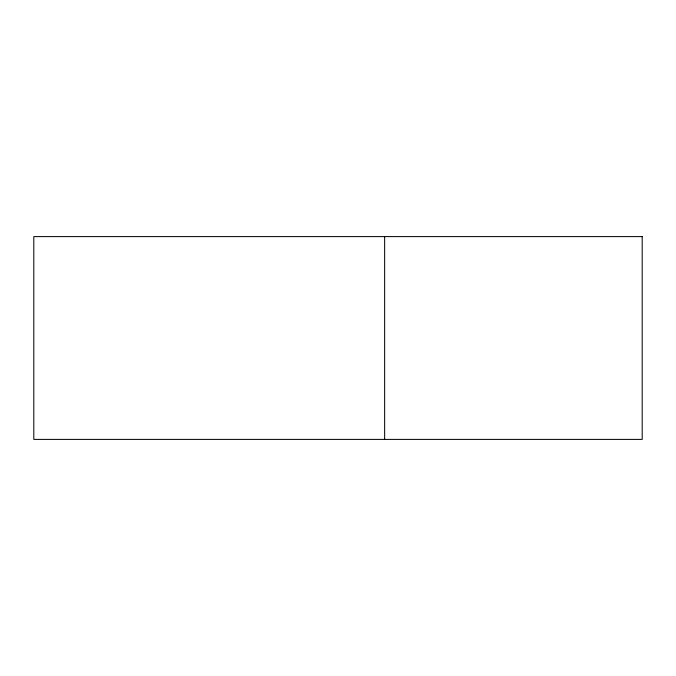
<?xml version="1.0" encoding="UTF-8"?>
<svg xmlns="http://www.w3.org/2000/svg" width="676" height="676" viewBox="0 0 676 676"><rect width="100%" height="100%" fill="white"/><g stroke="black" fill="none" stroke-linecap="round" stroke-linejoin="round"><path stroke-width="1.01" d="M384.644 236.6L384.644 439.4M642.2 236.6L33.8 236.6L33.8 439.4L642.2 439.4L642.2 236.6"/></g></svg>
